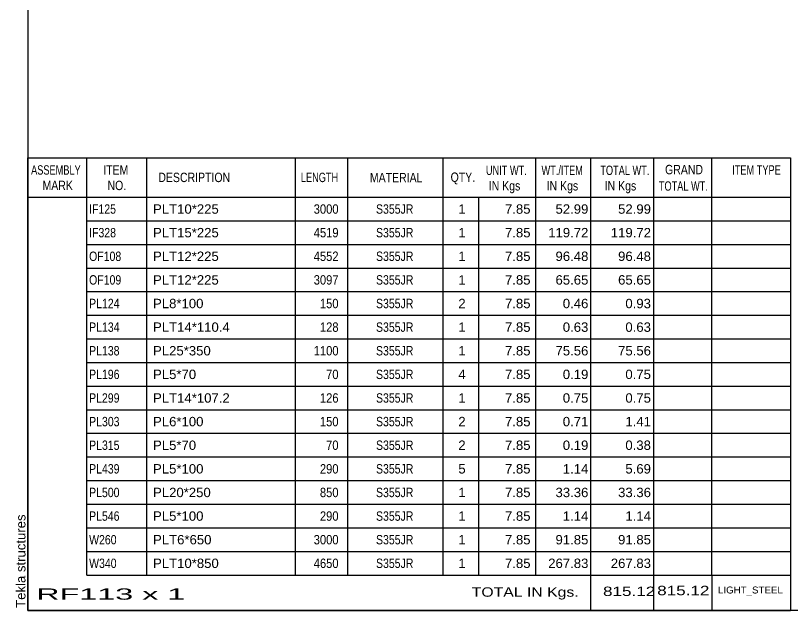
# Model space of a CAD drawing. Header units: millimetres. Extents: x -33 to 369, y -177 to 100.
# Drawn here: x -33.4 to 124.3, y -176.8 to -55.9 of the extents above; entities that cross this region are included whole.
import ezdxf

# ---------------------------------------------------------------- set-up
doc = ezdxf.new("R2010")
doc.units = ezdxf.units.MM
doc.styles.add('Arial', font='ARIAL.TTF', dxfattribs={"height": 0.2})

# ---------------------------------------------------------------- blocks, each defined once
blk = doc.blocks.new('Unknown-623699860-1210')
at = {"color": 5, "linetype": 'Continuous'}
for p, q in [((-30.92, 100.24), (-30.92, -176.76)), ((-30.92, -176.76), (369.08, -176.76))]:
    blk.add_line(p, q, dxfattribs=at)
at = {"color": 174, "linetype": 'Continuous', "style": 'Arial'}
blk.add_text('Tekla structures', height=1.9102, rotation=90, dxfattribs=at).set_placement((-31.42, -176.26))
blk = doc.blocks.new('CBS_BOM-623699860-7385')
at = {"color": 7, "linetype": 'Continuous'}
for p, q in [((-30.95, -92.79), (-30.95, -84.79)), ((-30.95, -84.79), (123.97, -84.79)), ((-18.95, -92.79), (-18.95, -84.79)), ((-6.76, -92.79), (-6.76, -84.79)), ((23.4, -92.79), (23.4, -84.79)), ((34.08, -92.79), (34.08, -84.79)), ((53.4, -92.79), (53.4, -84.79)), ((72.2, -92.79), (72.2, -84.79)), ((83.41, -92.79), (83.41, -84.79)), ((96.2, -92.79), (96.2, -84.79)), ((107.95, -92.79), (107.95, -84.79)), ((123.97, -84.8), (123.97, -92.78)), ((-30.95, -92.79), (123.97, -92.79)), ((-30.95, -97.59), (-30.95, -92.79)), ((-18.95, -97.59), (-18.95, -92.79)), ((-6.76, -97.59), (-6.76, -92.79)), ((23.4, -97.59), (23.4, -92.79)), ((34.08, -97.59), (34.08, -92.79)), ((53.4, -97.59), (53.4, -92.79)), ((60.66, -97.59), (60.66, -92.79)), ((72.2, -97.59), (72.2, -92.79)), ((83.41, -97.59), (83.41, -92.79)), ((96.2, -97.59), (96.2, -92.79)), ((107.97, -97.59), (107.97, -92.79)), ((123.97, -92.8), (123.97, -97.59)), ((-30.95, -102.39), (-30.95, -97.59)), ((-18.95, -97.59), (123.97, -97.59)), ((-18.95, -102.39), (-18.95, -97.59)), ((-6.76, -102.39), (-6.76, -97.59)), ((23.4, -102.39), (23.4, -97.59)), ((34.08, -102.39), (34.08, -97.59)), ((53.4, -102.39), (53.4, -97.59)), ((60.66, -102.39), (60.66, -97.59)), ((72.2, -102.39), (72.2, -97.59)), ((83.41, -102.39), (83.41, -97.59)), ((96.2, -102.39), (96.2, -97.59)), ((107.97, -102.39), (107.97, -97.59)), ((123.97, -97.6), (123.97, -102.39)), ((-30.95, -107.19), (-30.95, -102.39)), ((-18.95, -102.39), (123.97, -102.39)), ((-18.95, -107.19), (-18.95, -102.39)), ((-6.76, -107.19), (-6.76, -102.39)), ((23.4, -107.19), (23.4, -102.39)), ((34.08, -107.19), (34.08, -102.39)), ((53.4, -107.19), (53.4, -102.39)), ((60.66, -107.19), (60.66, -102.39)), ((72.2, -107.19), (72.2, -102.39)), ((83.41, -107.19), (83.41, -102.39)), ((96.2, -107.19), (96.2, -102.39)), ((107.97, -107.19), (107.97, -102.39)), ((123.97, -102.4), (123.97, -107.19)), ((-30.95, -111.99), (-30.95, -107.19)), ((-18.95, -107.19), (123.97, -107.19)), ((-18.95, -111.99), (-18.95, -107.19)), ((-6.76, -111.99), (-6.76, -107.19)), ((23.4, -111.99), (23.4, -107.19)), ((34.08, -111.99), (34.08, -107.19)), ((53.4, -111.99), (53.4, -107.19)), ((60.66, -111.99), (60.66, -107.19)), ((72.2, -111.99), (72.2, -107.19)), ((83.41, -111.99), (83.41, -107.19)), ((96.2, -111.99), (96.2, -107.19)), ((107.97, -111.99), (107.97, -107.19)), ((123.97, -107.2), (123.97, -111.99)), ((-30.95, -116.79), (-30.95, -111.99)), ((-18.95, -111.99), (123.97, -111.99)), ((-18.95, -116.79), (-18.95, -111.99)), ((-6.76, -116.79), (-6.76, -111.99)), ((23.4, -116.79), (23.4, -111.99)), ((34.08, -116.79), (34.08, -111.99)), ((53.4, -116.79), (53.4, -111.99)), ((60.66, -116.79), (60.66, -111.99)), ((72.2, -116.79), (72.2, -111.99)), ((83.41, -116.79), (83.41, -111.99)), ((96.2, -116.79), (96.2, -111.99)), ((107.97, -116.79), (107.97, -111.99)), ((123.97, -112), (123.97, -116.79)), ((-30.95, -121.59), (-30.95, -116.79)), ((-18.95, -116.79), (123.97, -116.79)), ((-18.95, -121.59), (-18.95, -116.79)), ((-6.76, -121.59), (-6.76, -116.79)), ((23.4, -121.59), (23.4, -116.79)), ((34.08, -121.59), (34.08, -116.79)), ((53.4, -121.59), (53.4, -116.79)), ((60.66, -121.59), (60.66, -116.79)), ((72.2, -121.59), (72.2, -116.79)), ((83.41, -121.59), (83.41, -116.79)), ((96.2, -121.59), (96.2, -116.79)), ((107.97, -121.59), (107.97, -116.79)), ((123.97, -116.8), (123.97, -121.59)), ((-30.95, -126.39), (-30.95, -121.59)), ((-18.95, -121.59), (123.97, -121.59)), ((-18.95, -126.39), (-18.95, -121.59)), ((-6.76, -126.39), (-6.76, -121.59)), ((23.4, -126.39), (23.4, -121.59)), ((34.08, -126.39), (34.08, -121.59)), ((53.4, -126.39), (53.4, -121.59)), ((60.66, -126.39), (60.66, -121.59)), ((72.2, -126.39), (72.2, -121.59)), ((83.41, -126.39), (83.41, -121.59)), ((96.2, -126.39), (96.2, -121.59)), ((107.97, -126.39), (107.97, -121.59)), ((123.97, -121.6), (123.97, -126.39)), ((-30.95, -131.19), (-30.95, -126.39)), ((-18.95, -126.39), (123.97, -126.39)), ((-18.95, -131.19), (-18.95, -126.39)), ((-6.76, -131.19), (-6.76, -126.39)), ((23.4, -131.19), (23.4, -126.39)), ((34.08, -131.19), (34.08, -126.39)), ((53.4, -131.19), (53.4, -126.39)), ((60.66, -131.19), (60.66, -126.39)), ((72.2, -131.19), (72.2, -126.39)), ((83.41, -131.19), (83.41, -126.39)), ((96.2, -131.19), (96.2, -126.39)), ((107.97, -131.19), (107.97, -126.39)), ((123.97, -126.4), (123.97, -131.19)), ((-30.95, -135.99), (-30.95, -131.19)), ((-18.95, -131.19), (123.97, -131.19)), ((-18.95, -135.99), (-18.95, -131.19)), ((-6.76, -135.99), (-6.76, -131.19)), ((23.4, -135.99), (23.4, -131.19)), ((34.08, -135.99), (34.08, -131.19)), ((53.4, -135.99), (53.4, -131.19)), ((60.66, -135.99), (60.66, -131.19)), ((72.2, -135.99), (72.2, -131.19)), ((83.41, -135.99), (83.41, -131.19)), ((96.2, -135.99), (96.2, -131.19)), ((107.97, -135.99), (107.97, -131.19)), ((123.97, -131.2), (123.97, -135.99)), ((-30.95, -140.79), (-30.95, -135.99)), ((-18.95, -135.99), (123.97, -135.99)), ((-18.95, -140.79), (-18.95, -135.99)), ((-6.76, -140.79), (-6.76, -135.99)), ((23.4, -140.79), (23.4, -135.99)), ((34.08, -140.79), (34.08, -135.99)), ((53.4, -140.79), (53.4, -135.99)), ((60.66, -140.79), (60.66, -135.99)), ((72.2, -140.79), (72.2, -135.99)), ((83.41, -140.79), (83.41, -135.99)), ((96.2, -140.79), (96.2, -135.99)), ((107.97, -140.79), (107.97, -135.99)), ((123.97, -136), (123.97, -140.79)), ((-30.95, -145.59), (-30.95, -140.79)), ((-18.95, -140.79), (123.97, -140.79)), ((-18.95, -145.59), (-18.95, -140.79)), ((-6.76, -145.59), (-6.76, -140.79)), ((23.4, -145.59), (23.4, -140.79)), ((34.08, -145.59), (34.08, -140.79)), ((53.4, -145.59), (53.4, -140.79)), ((60.66, -145.59), (60.66, -140.79)), ((72.2, -145.59), (72.2, -140.79)), ((83.41, -145.59), (83.41, -140.79)), ((96.2, -145.59), (96.2, -140.79)), ((107.97, -145.59), (107.97, -140.79)), ((123.97, -140.8), (123.97, -145.59)), ((-30.95, -150.39), (-30.95, -145.59)), ((-18.95, -145.59), (123.97, -145.59)), ((-18.95, -150.39), (-18.95, -145.59)), ((-6.76, -150.39), (-6.76, -145.59)), ((23.4, -150.39), (23.4, -145.59)), ((34.08, -150.39), (34.08, -145.59)), ((53.4, -150.39), (53.4, -145.59)), ((60.66, -150.39), (60.66, -145.59)), ((72.2, -150.39), (72.2, -145.59)), ((83.41, -150.39), (83.41, -145.59)), ((96.2, -150.39), (96.2, -145.59)), ((107.97, -150.39), (107.97, -145.59)), ((123.97, -145.6), (123.97, -150.39)), ((-30.95, -155.19), (-30.95, -150.39)), ((-18.95, -150.39), (123.97, -150.39)), ((-18.95, -155.19), (-18.95, -150.39)), ((-6.76, -155.19), (-6.76, -150.39)), ((23.4, -155.19), (23.4, -150.39)), ((34.08, -155.19), (34.08, -150.39)), ((53.4, -155.19), (53.4, -150.39)), ((60.66, -155.19), (60.66, -150.39)), ((72.2, -155.19), (72.2, -150.39)), ((83.41, -155.19), (83.41, -150.39)), ((96.2, -155.19), (96.2, -150.39)), ((107.97, -155.19), (107.97, -150.39)), ((123.97, -150.4), (123.97, -155.19)), ((-30.95, -159.99), (-30.95, -155.19)), ((-18.95, -155.19), (123.97, -155.19)), ((-18.95, -159.99), (-18.95, -155.19)), ((-6.76, -159.99), (-6.76, -155.19)), ((23.4, -159.99), (23.4, -155.19)), ((34.08, -159.99), (34.08, -155.19)), ((53.4, -159.99), (53.4, -155.19)), ((60.66, -159.99), (60.66, -155.19)), ((72.2, -159.99), (72.2, -155.19)), ((83.41, -159.99), (83.41, -155.19)), ((96.2, -159.99), (96.2, -155.19)), ((107.97, -159.99), (107.97, -155.19)), ((123.97, -155.2), (123.97, -159.99)), ((-30.95, -164.79), (-30.95, -159.99)), ((-18.95, -159.99), (123.97, -159.99)), ((-18.95, -164.79), (-18.95, -159.99)), ((-6.76, -164.79), (-6.76, -159.99)), ((23.4, -164.79), (23.4, -159.99)), ((34.08, -164.79), (34.08, -159.99)), ((53.4, -164.79), (53.4, -159.99)), ((60.66, -164.79), (60.66, -159.99)), ((72.2, -164.79), (72.2, -159.99)), ((83.41, -164.79), (83.41, -159.99)), ((96.2, -164.79), (96.2, -159.99)), ((107.97, -164.79), (107.97, -159.99)), ((123.97, -160), (123.97, -164.79)), ((-30.95, -169.59), (-30.95, -164.79)), ((-18.95, -164.79), (123.97, -164.79)), ((-18.95, -169.59), (-18.95, -164.79)), ((-6.76, -169.59), (-6.76, -164.79)), ((23.4, -169.59), (23.4, -164.79)), ((34.08, -169.59), (34.08, -164.79)), ((53.4, -169.59), (53.4, -164.79)), ((60.66, -169.59), (60.66, -164.79)), ((72.2, -169.59), (72.2, -164.79)), ((83.41, -169.59), (83.41, -164.79)), ((96.2, -169.59), (96.2, -164.79)), ((107.97, -169.59), (107.97, -164.79)), ((123.97, -164.8), (123.97, -169.59)), ((-30.95, -176.79), (-30.95, -169.61)), ((-18.95, -169.59), (123.97, -169.59)), ((83.41, -176.79), (83.41, -169.61)), ((96.2, -176.79), (96.2, -169.61)), ((108.01, -176.79), (108.01, -169.61)), ((123.97, -169.59), (123.97, -176.79)), ((-30.95, -176.79), (123.97, -176.79))]:
    blk.add_line(p, q, dxfattribs=at)
at = {"color": 3, "linetype": 'Continuous', "style": 'Arial'}
for s, height, width, p in [('ASSEMBLY', 1.91, 0.7, (-30.27, -88.22)), ('ITEM', 1.91, 0.8, (-15.62, -88.22)), ('UNIT WT.', 1.91, 0.7, (62.09, -88.29)), ('WT./ITEM', 1.91, 0.7, (73.38, -88.29)), ('TOTAL WT.', 1.91, 0.7, (85.32, -88.29)), ('GRAND', 1.91, 0.8, (98.47, -88.14)), ('ITEM TYPE', 1.91, 0.7, (112.11, -88.21)), ('DESCRIPTION', 1.9102, 0.8, (-4.43, -89.73)), ('LENGTH', 1.91, 0.7, (24.51, -89.73)), ('MATERIAL', 1.91, 0.8, (38.53, -89.77)), ('QTY.', 1.91, 0.8, (54.92, -89.69)), ('MARK', 1.91, 0.8, (-27.95, -91.36)), ('NO.', 1.91, 0.8, (-14.76, -91.36)), ('IN Kgs', 1.91, 0.8, (62.67, -91.43)), ('IN Kgs', 1.91, 0.8, (74.42, -91.43)), ('IN Kgs', 1.91, 0.8, (86.21, -91.43)), ('TOTAL WT.', 1.91, 0.7, (97.21, -91.48))]:
    blk.add_text(s, height=height, dxfattribs=dict(at, width=width)).set_placement(p)
at = {"color": 7, "linetype": 'Continuous', "style": 'Arial'}
for s, width, p in [('IF125', 0.8, (-18.49, -96.16)), ('3000', 0.85, (27.12, -96.16)), ('S355JR', 0.8, (39.77, -96.16)), ('IF328', 0.8, (-18.49, -100.96)), ('4519', 0.85, (27.12, -100.96)), ('S355JR', 0.8, (39.77, -100.96)), ('OF108', 0.8, (-18.49, -105.76)), ('4552', 0.85, (27.12, -105.76)), ('S355JR', 0.8, (39.77, -105.76)), ('OF109', 0.8, (-18.49, -110.56)), ('3097', 0.85, (27.12, -110.56)), ('S355JR', 0.8, (39.77, -110.56)), ('PL124', 0.8, (-18.49, -115.36)), ('150', 0.85, (28.38, -115.36)), ('S355JR', 0.8, (39.77, -115.36)), ('PL134', 0.8, (-18.49, -120.16)), ('128', 0.85, (28.38, -120.16)), ('S355JR', 0.8, (39.77, -120.16)), ('PL138', 0.8, (-18.49, -124.96)), ('1100', 0.85, (27.12, -124.96)), ('S355JR', 0.8, (39.77, -124.96)), ('PL196', 0.8, (-18.49, -129.76)), ('70', 0.85, (29.64, -129.76)), ('S355JR', 0.8, (39.77, -129.76)), ('PL299', 0.8, (-18.49, -134.56)), ('126', 0.85, (28.38, -134.56)), ('S355JR', 0.8, (39.77, -134.56)), ('PL303', 0.8, (-18.49, -139.36)), ('150', 0.85, (28.38, -139.36)), ('S355JR', 0.8, (39.77, -139.36)), ('PL315', 0.8, (-18.49, -144.16)), ('70', 0.85, (29.64, -144.16)), ('S355JR', 0.8, (39.77, -144.16)), ('PL439', 0.8, (-18.49, -148.96)), ('290', 0.85, (28.38, -148.96)), ('S355JR', 0.8, (39.77, -148.96)), ('PL500', 0.8, (-18.49, -153.76)), ('850', 0.85, (28.38, -153.76)), ('S355JR', 0.8, (39.77, -153.76)), ('PL546', 0.8, (-18.49, -158.56)), ('290', 0.85, (28.38, -158.56)), ('S355JR', 0.8, (39.77, -158.56)), ('W260', 0.8, (-18.49, -163.36)), ('3000', 0.85, (27.12, -163.36)), ('S355JR', 0.8, (39.77, -163.36)), ('W340', 0.8, (-18.49, -168.16)), ('4650', 0.85, (27.12, -168.16)), ('S355JR', 0.8, (39.77, -168.16))]:
    blk.add_text(s, height=1.91, dxfattribs=dict(at, width=width)).set_placement(p)
for s, height, p in [('PLT10*225', 1.91, (-5.51, -96.16)), ('1', 1.91, (56.49, -96.16)), ('7.85', 1.91, (65.96, -96.16)), ('52.99', 1.91, (76.22, -96.16)), ('52.99', 1.91, (88.93, -96.16)), ('PLT15*225', 1.91, (-5.51, -100.96)), ('1', 1.91, (56.49, -100.96)), ('7.85', 1.91, (65.96, -100.96)), ('119.72', 1.91, (74.74, -100.96)), ('119.72', 1.91, (87.45, -100.96)), ('PLT12*225', 1.91, (-5.51, -105.76)), ('1', 1.91, (56.49, -105.76)), ('7.85', 1.91, (65.96, -105.76)), ('96.48', 1.91, (76.22, -105.76)), ('96.48', 1.91, (88.93, -105.76)), ('PLT12*225', 1.91, (-5.51, -110.56)), ('1', 1.91, (56.49, -110.56)), ('7.85', 1.91, (65.96, -110.56)), ('65.65', 1.91, (76.22, -110.56)), ('65.65', 1.91, (88.93, -110.56)), ('PL8*100', 1.91, (-5.51, -115.36)), ('2', 1.91, (56.49, -115.36)), ('7.85', 1.91, (65.96, -115.36)), ('0.46', 1.91, (77.7, -115.36)), ('0.93', 1.91, (90.41, -115.36)), ('PLT14*110.4', 1.9102, (-5.51, -120.16)), ('1', 1.91, (56.49, -120.16)), ('7.85', 1.91, (65.96, -120.16)), ('0.63', 1.91, (77.7, -120.16)), ('0.63', 1.91, (90.41, -120.16)), ('PL25*350', 1.91, (-5.51, -124.96)), ('1', 1.91, (56.49, -124.96)), ('7.85', 1.91, (65.96, -124.96)), ('75.56', 1.91, (76.22, -124.96)), ('75.56', 1.91, (88.93, -124.96)), ('PL5*70', 1.91, (-5.51, -129.76)), ('4', 1.91, (56.49, -129.76)), ('7.85', 1.91, (65.96, -129.76)), ('0.19', 1.91, (77.7, -129.76)), ('0.75', 1.91, (90.41, -129.76)), ('PLT14*107.2', 1.9102, (-5.51, -134.56)), ('1', 1.91, (56.49, -134.56)), ('7.85', 1.91, (65.96, -134.56)), ('0.75', 1.91, (77.7, -134.56)), ('0.75', 1.91, (90.41, -134.56)), ('PL6*100', 1.91, (-5.51, -139.36)), ('2', 1.91, (56.49, -139.36)), ('7.85', 1.91, (65.96, -139.36)), ('0.71', 1.91, (77.7, -139.36)), ('1.41', 1.91, (90.41, -139.36)), ('PL5*70', 1.91, (-5.51, -144.16)), ('2', 1.91, (56.49, -144.16)), ('7.85', 1.91, (65.96, -144.16)), ('0.19', 1.91, (77.7, -144.16)), ('0.38', 1.91, (90.41, -144.16)), ('PL5*100', 1.91, (-5.51, -148.96)), ('5', 1.91, (56.49, -148.96)), ('7.85', 1.91, (65.96, -148.96)), ('1.14', 1.91, (77.7, -148.96)), ('5.69', 1.91, (90.41, -148.96)), ('PL20*250', 1.91, (-5.51, -153.76)), ('1', 1.91, (56.49, -153.76)), ('7.85', 1.91, (65.96, -153.76)), ('33.36', 1.91, (76.22, -153.76)), ('33.36', 1.91, (88.93, -153.76)), ('PL5*100', 1.91, (-5.51, -158.56)), ('1', 1.91, (56.49, -158.56)), ('7.85', 1.91, (65.96, -158.56)), ('1.14', 1.91, (77.7, -158.56)), ('1.14', 1.91, (90.41, -158.56)), ('PLT6*650', 1.91, (-5.51, -163.36)), ('1', 1.91, (56.49, -163.36)), ('7.85', 1.91, (65.96, -163.36)), ('91.85', 1.91, (76.22, -163.36)), ('91.85', 1.91, (88.93, -163.36)), ('PLT10*850', 1.91, (-5.51, -168.16)), ('1', 1.91, (56.49, -168.16)), ('7.85', 1.91, (65.96, -168.16)), ('267.83', 1.91, (74.74, -168.16)), ('267.83', 1.91, (87.45, -168.16))]:
    blk.add_text(s, height=height, dxfattribs=at).set_placement(p)
at = {"color": 6, "linetype": 'Continuous', "style": 'Arial'}
for s, height, width, p in [('815.12', 1.91, 1.3, (85.87, -173.85)), ('815.12', 1.91, 1.3, (96.87, -173.69)), ('RF113 x 1', 2.292, 2.05, (-29.23, -174.6)), ('TOTAL IN Kgs.', 1.9102, 1.2, (59.21, -174))]:
    blk.add_text(s, height=height, dxfattribs=dict(at, width=width)).set_placement(p)
blk.add_text('LIGHT_STEEL', height=1.4135, dxfattribs=at).set_placement((109.22, -173.34))

msp = doc.modelspace()

# ---------------------------------------------------------------- block references
for name in ['Unknown-623699860-1210', 'CBS_BOM-623699860-7385']:
    msp.add_blockref(name, (0, 0))

doc.saveas('drawing.dxf')
